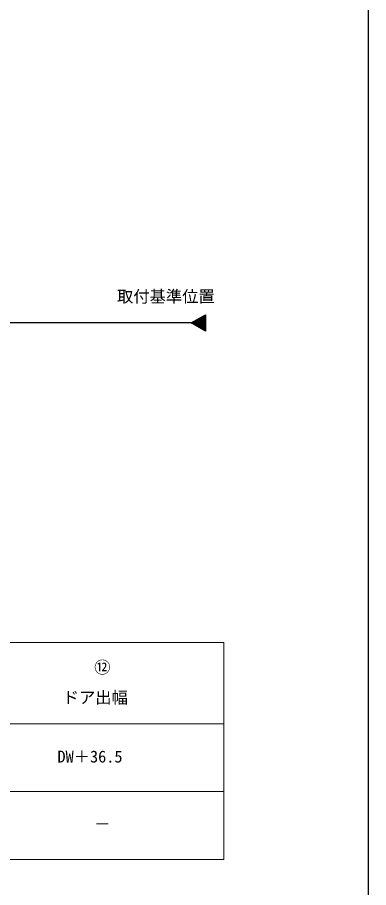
# Model space of a CAD drawing. Units: millimetres, scale not verified. Extents: x -525 to 525, y -783 to 779.
# Drawn here: x 331 to 525, y -58.4 to 422.8 of the extents above; entities that cross this region are included whole.
import ezdxf
from ezdxf.enums import TextEntityAlignment as Align

# ---------------------------------------------------------------- set-up
doc = ezdxf.new("R2010")
doc.units = ezdxf.units.MM
doc.header["$LTSCALE"] = 4
doc.layers.add('0-1_TABLE1', color=7, linetype='Continuous', lineweight=18)
for name, color, linetype in [('0-2_USER1', 3, 'Continuous'), ('0-5_YKK_12', 2, 'Continuous'), ('0-8_YKK_ZWAK', 7, 'Continuous')]:
    doc.layers.add(name, color=color, linetype=linetype)
doc.styles.add('ＭＳ ゴシック', font='')
doc.styles.get('ＭＳ ゴシック').set_extended_font_data('MS Gothic')

msp = doc.modelspace()

# ---------------------------------------------------------------- linework, layer by layer
at = {"layer": '0-1_TABLE1'}
for p, q in [((-445, 77.2), (445, 77.2)), ((445, 77.2), (445, -42.8)), ((-445, 32.2), (445, 32.2)), ((-445, -5.3), (445, -5.3)), ((-445, -42.8), (445, -42.8))]:
    msp.add_line(p, q, dxfattribs=at)
at = {"layer": '0-5_YKK_12'}
for p, q in [((427.889, 253.35), (430.222, 255.683)), ((428.337, 253.091), (431.895, 256.649)), ((428.785, 252.832), (433.568, 257.615)), ((429.233, 252.573), (434.909, 258.249)), ((429.682, 252.314), (434.909, 257.542)), ((430.13, 252.055), (434.909, 256.835)), ((430.578, 251.797), (434.909, 256.128)), ((431.027, 251.538), (434.909, 255.421)), ((427.034, 253.843), (-369.869, 253.843)), ((427.44, 253.608), (428.549, 254.717)), ((431.475, 251.279), (434.909, 254.714)), ((431.923, 251.02), (434.909, 254.006)), ((432.371, 250.761), (434.909, 253.299)), ((432.82, 250.503), (434.909, 252.592)), ((433.268, 250.244), (434.909, 251.885)), ((433.716, 249.985), (434.909, 251.178)), ((434.165, 249.726), (434.909, 250.471)), ((434.613, 249.467), (434.909, 249.764))]:
    msp.add_line(p, q, dxfattribs=at)
msp.add_lwpolyline([(434.909, 249.296), (427.034, 253.843), (434.909, 258.389)], close=True, dxfattribs=at)
at = {"layer": '0-8_YKK_ZWAK'}
msp.add_lwpolyline([(-525, -782.8), (525, -782.8), (525, 747.2)], dxfattribs=at)

# ---------------------------------------------------------------- texts
at = {"layer": '0-1_TABLE1', "style": 'ＭＳ ゴシック'}
for s, p in [('⑫', (373.403, 58.135)), ('ドア出幅', (355.991, 41.447)), ('DW＋36.5', (353.102, 8.771)), ('－', (373.403, -28.55))]:
    msp.add_text(s, height=6.598, dxfattribs=at).set_placement(p, align=Align.BOTTOM_LEFT)
at = {"layer": '0-2_USER1', "style": 'ＭＳ ゴシック'}
msp.add_text('取付基準位置', height=6.598, dxfattribs=at).set_placement((386.004, 263.204), align=Align.BOTTOM_LEFT)

doc.saveas('drawing.dxf')
